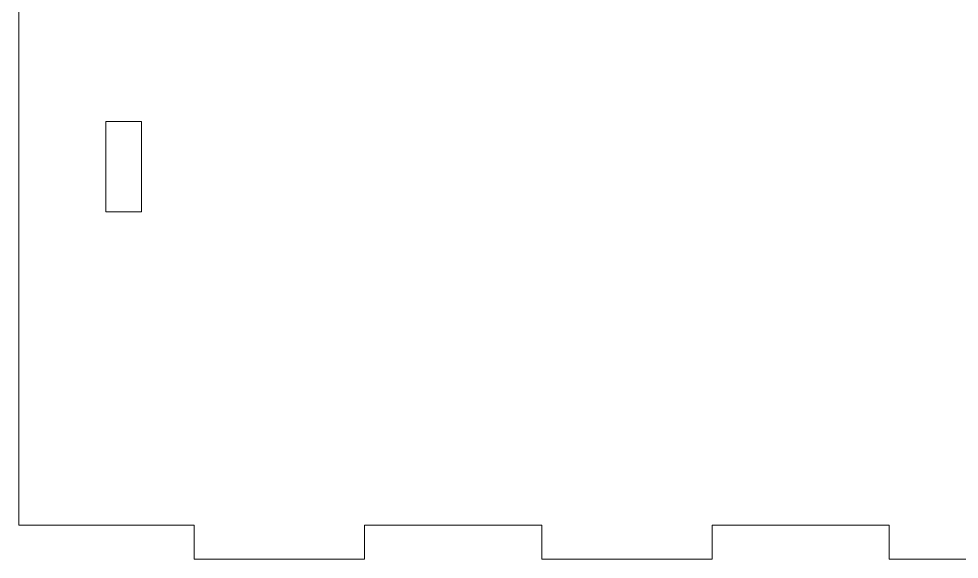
# Model space of a CAD drawing. Header units: inches. Extents: x 0 to 26.9, y 0 to 19.8.
# Drawn here: x 4.468 to 7.174, y 6.531 to 8.086 of the extents above; entities that cross this region are included whole.
import ezdxf

# ---------------------------------------------------------------- set-up
doc = ezdxf.new("R2010")
doc.units = ezdxf.units.IN
doc.header["$MEASUREMENT"] = 0

msp = doc.modelspace()

# ---------------------------------------------------------------- linework, layer by layer
at = {"color": 7, "linetype": 'Continuous', "lineweight": 15}
for p, q in [((4.4681, 6.6289), (4.4681, 9.6189)), ((4.8211, 7.7909), (4.7181, 7.7909)), ((4.7181, 7.7909), (4.7181, 7.5309)), ((4.8211, 7.5309), (4.8211, 7.7909)), ((4.7181, 7.5309), (4.8211, 7.5309)), ((4.9731, 6.6289), (4.4681, 6.6289)), ((4.9731, 6.5309), (4.9731, 6.6289)), ((5.9731, 6.6289), (5.4631, 6.6289)), ((5.4631, 6.6289), (5.4631, 6.5309)), ((5.9731, 6.5309), (5.9731, 6.6289)), ((6.9731, 6.6289), (6.4631, 6.6289)), ((6.4631, 6.6289), (6.4631, 6.5309)), ((6.9731, 6.5309), (6.9731, 6.6289)), ((5.4631, 6.5309), (4.9731, 6.5309)), ((6.4631, 6.5309), (5.9731, 6.5309)), ((7.4631, 6.5309), (6.9731, 6.5309))]:
    msp.add_line(p, q, dxfattribs=at)

doc.saveas('drawing.dxf')
